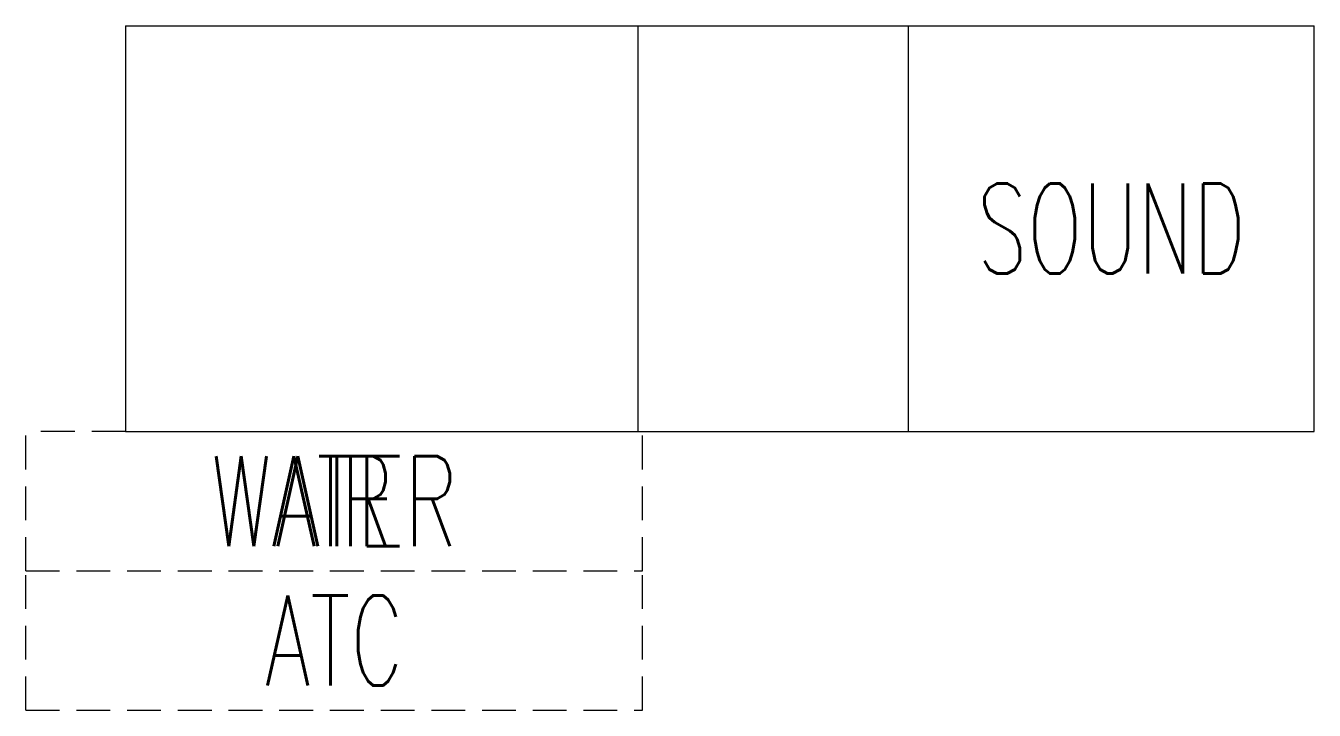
# Model space of a CAD drawing. Extents: x -9 to 106, y -43 to 18.
import ezdxf
from ezdxf.enums import TextEntityAlignment as Align

# ---------------------------------------------------------------- set-up
doc = ezdxf.new("R2010")
doc.units = 0
doc.header["$LTSCALE"] = 48
doc.header["$MEASUREMENT"] = 0
doc.linetypes.add('HIDDEN4', pattern=[0.09375, 0.0625, -0.03125])
doc.layers.get('0').update_dxf_attribs({"linetype": 'CONTINUOUS'})
for name, color, linetype in [('M-BLKA', 4, 'CONTINUOUS'), ('M-TRBX-AIRT', 4, 'CONTINUOUS'), ('M-TRBX-WTRT', 4, 'CONTINUOUS')]:
    doc.layers.add(name, color=color, linetype=linetype)
doc.styles.add('BRA-NRW1', font='romans.shx', dxfattribs={"width": 0.65, "height": 8})

msp = doc.modelspace()

# ---------------------------------------------------------------- linework, layer by layer
for p, q in [((0, 18), (105.5, 18)), ((0, 18), (0, -18)), ((45.5, -18), (45.5, 18)), ((69.5, -18), (69.5, 18)), ((105.5, -18), (105.5, 18)), ((0, -18), (105.5, -18))]:
    msp.add_line(p, q)
at = {"color": 11, "linetype": 'HIDDEN4'}
for p, q in [((0, -18), (-8.85, -18)), ((-8.85, -30.38), (-8.85, -18)), ((45.89, -30.38), (45.89, -18)), ((-8.85, -30.38), (45.89, -30.38)), ((-8.85, -42.75), (-8.85, -30.38)), ((45.89, -42.75), (45.89, -30.38)), ((-8.85, -42.75), (45.89, -42.75))]:
    msp.add_line(p, q, dxfattribs=at)

# ---------------------------------------------------------------- texts
at = {"layer": 'M-BLKA', "style": 'BRA-NRW1', "width": 0.65}
for tag, text, p in [('SOUND', 'SDA-6', (87.5, 0)), ('ATC', '-', (18.52, -36.56))]:
    msp.add_attdef(tag, text=text, height=8, dxfattribs=at).set_placement(p, align=Align.MIDDLE_CENTER)
at = {"layer": 'M-TRBX-AIRT', "style": 'BRA-NRW1', "width": 0.65}
msp.add_attdef('AIR', text='-', height=8, dxfattribs=at).set_placement((18.52, -24.19), align=Align.MIDDLE_CENTER)
at = {"layer": 'M-TRBX-WTRT', "style": 'BRA-NRW1', "width": 0.65}
msp.add_attdef('WATER', text='-', height=8, dxfattribs=at).set_placement((18.52, -24.19), align=Align.MIDDLE_CENTER)

doc.saveas('drawing.dxf')
